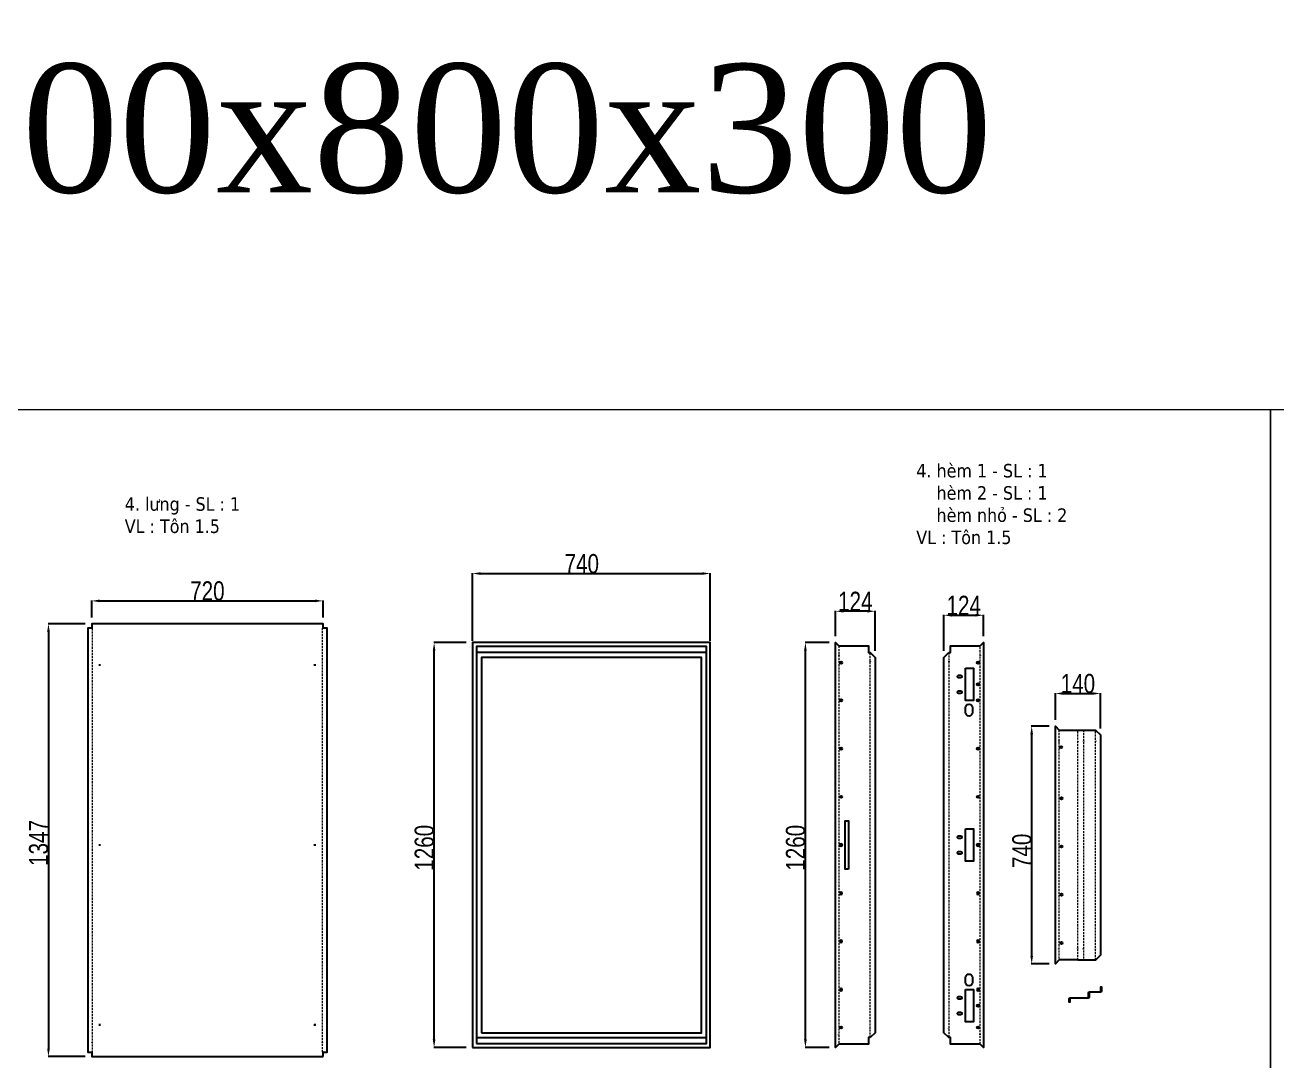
# Model space of a CAD drawing. Header units: inches. Extents: x 21 to 136330, y 8 to 58290.
# Drawn here: x 35459 to 39356, y 13886 to 17110 of the extents above; entities that cross this region are included whole.
import ezdxf
from ezdxf.enums import TextEntityAlignment as Align

# ---------------------------------------------------------------- set-up
doc = ezdxf.new("R2010")
doc.units = ezdxf.units.IN
doc.header["$MEASUREMENT"] = 0
doc.linetypes.add('HIDDEN', pattern=[9.525, 6.35, -3.175])
doc.layers.add('0 TĂNG CỨNG', color=7, linetype='Continuous', lineweight=15)
doc.layers.add('@.0.DM. NÉT ĐỨT', color=8, linetype='HIDDEN', lineweight=9)
doc.layers.add('1-EMC-ACESS', color=4, linetype='Continuous')
doc.layers.add('@.0.DM. NÉT CHÍNH', color=7, linetype='Continuous')
doc.layers.add('@.DM. KÍCH THƯỚC', color=8, linetype='Continuous', transparency=0.2)
doc.layers.add('@.DM. KÍCH THƯỚC @ 1', color=8, linetype='Continuous', transparency=0.2)
doc.styles.add('ARIAL', font='arial.ttf')
doc.styles.add('Note Text (ISO)', font='tahoma.ttf')
doc.styles.add('roman', font='roman.shx', dxfattribs={"width": 0.8})
doc.styles.add('Tahoma (Input Text)', font='tahoma.ttf')
doc.dimstyles.new('Kích thước Duy Mạnh', dxfattribs={"dimtxt": 30, "dimasz": 25, "dimexe": 1.25, "dimexo": 20, "dimtad": 1, "dimdec": 1, "dimtxsty": 'roman', "dimcen": 2.5, "dimclrd": 8, "dimclre": 8, "dimclrt": 2, "dimadec": 0, "dimazin": 0, "dimtfac": 1, "dimtdec": 1, "dimtix": 1, "dimtmove": 0, "dimatfit": 3, "dimfxl": 1, "dimtfillclr": 1, "dimarcsym": 0})

# ---------------------------------------------------------------- blocks, each defined once
blk = doc.blocks.new('*D1238')
at = {"layer": '@.DM. KÍCH THƯỚC', "color": 8, "lineweight": -2, "transparency": 16777216}
for p, q in [((35646.6, 15246.6), (35530.7, 15246.6)), ((35646.6, 13899.6), (35530.7, 13899.6))]:
    blk.add_line(p, q, dxfattribs=at)
at = {"layer": '@.DM. KÍCH THƯỚC', "lineweight": -2, "transparency": 16777216}
blk.add_line((35532, 15221.6), (35532, 13924.6), dxfattribs=at)
at = {"layer": '@.DM. KÍCH THƯỚC', "transparency": 16777216}
for points in [[(35527.8, 15221.6), (35536.1, 15221.6), (35532, 15246.6)], [(35527.8, 13924.6), (35536.1, 13924.6), (35532, 13899.6)]]:
    blk.add_solid(points, dxfattribs=at)
at = {"layer": 'Defpoints', "color": 0, "transparency": 16777216}
for p in [(35666.6, 15246.6), (35532, 13899.6), (35666.6, 13899.6)]:
    blk.add_point(p, dxfattribs=at)
at = {"layer": '@.DM. KÍCH THƯỚC', "color": 2, "transparency": 16777216, "insert": (35471.3, 14493.1), "char_height": 60, "attachment_point": 1, "rotation": 90, "style": 'roman'}
blk.add_mtext('1347', dxfattribs=at)
blk = doc.blocks.new('*D1239')
at = {"layer": '@.DM. KÍCH THƯỚC', "color": 8, "lineweight": -2, "transparency": 16777216}
for p, q in [((37961.5, 15188), (37886.8, 15188)), ((37961.5, 13928.2), (37886.8, 13928.2))]:
    blk.add_line(p, q, dxfattribs=at)
at = {"layer": '@.DM. KÍCH THƯỚC', "lineweight": -2, "transparency": 16777216}
blk.add_line((37888.1, 13953.2), (37888.1, 15163), dxfattribs=at)
at = {"layer": '@.DM. KÍCH THƯỚC', "transparency": 16777216}
for points in [[(37883.9, 15163), (37892.2, 15163), (37888.1, 15188)], [(37883.9, 13953.2), (37892.2, 13953.2), (37888.1, 13928.2)]]:
    blk.add_solid(points, dxfattribs=at)
at = {"layer": 'Defpoints', "color": 0, "transparency": 16777216}
for p in [(37888.1, 15188), (37981.5, 15188), (37981.5, 13928.2)]:
    blk.add_point(p, dxfattribs=at)
at = {"layer": '@.DM. KÍCH THƯỚC', "color": 2, "transparency": 16777216, "insert": (37827.4, 14478.1), "char_height": 60, "attachment_point": 1, "rotation": 90, "style": 'roman'}
blk.add_mtext('1260', dxfattribs=at)
blk = doc.blocks.new('*D1276')
at = {"layer": '@.DM. KÍCH THƯỚC', "color": 8, "lineweight": -2, "transparency": 16777216}
for p, q in [((38646.3, 14928), (38591.2, 14928)), ((38646.3, 14188.2), (38591.2, 14188.2))]:
    blk.add_line(p, q, dxfattribs=at)
at = {"layer": '@.DM. KÍCH THƯỚC', "lineweight": -2, "transparency": 16777216}
blk.add_line((38592.4, 14213.2), (38592.4, 14903), dxfattribs=at)
at = {"layer": '@.DM. KÍCH THƯỚC', "transparency": 16777216}
for points in [[(38588.3, 14903), (38596.6, 14903), (38592.4, 14928)], [(38588.3, 14213.2), (38596.6, 14213.2), (38592.4, 14188.2)]]:
    blk.add_solid(points, dxfattribs=at)
at = {"layer": 'Defpoints', "color": 0, "transparency": 16777216}
for p in [(38592.4, 14928), (38666.3, 14928), (38666.3, 14188.2)]:
    blk.add_point(p, dxfattribs=at)
at = {"layer": '@.DM. KÍCH THƯỚC', "color": 2, "transparency": 16777216, "insert": (38531.8, 14486.4), "char_height": 60, "attachment_point": 1, "rotation": 90, "style": 'roman'}
blk.add_mtext('740', dxfattribs=at)
blk = doc.blocks.new('*U369')
at = {"layer": '@.0.DM. NÉT CHÍNH', "color": 0}
blk.add_circle((0, 0), 3.5, dxfattribs=at)
blk = doc.blocks.new('*U370')
at = {"layer": '@.0.DM. NÉT CHÍNH', "color": 0, "linetype": 'ByBlock', "lineweight": -2, "transparency": 16777216}
for p in [(0, 450), (0, 300), (0, 150), (0, 0)]:
    blk.add_blockref('*U369', p, dxfattribs=at)
blk = doc.blocks.new('*U371')
at = {"layer": '@.0.DM. NÉT CHÍNH', "color": 0}
blk.add_circle((0, 0), 3.5, dxfattribs=at)
blk = doc.blocks.new('*U372')
at = {"layer": '@.0.DM. NÉT CHÍNH', "color": 0, "linetype": 'ByBlock', "lineweight": -2, "transparency": 16777216}
for p in [(0, 450), (0, 300), (0, 150), (0, 0)]:
    blk.add_blockref('*U371', p, dxfattribs=at)
blk = doc.blocks.new('*U373')
at = {"layer": '@.0.DM. NÉT CHÍNH', "color": 0}
blk.add_circle((0, 0), 3.5, dxfattribs=at)
blk = doc.blocks.new('*U374')
at = {"layer": '@.0.DM. NÉT CHÍNH', "color": 0, "linetype": 'ByBlock', "lineweight": -2, "transparency": 16777216}
for p in [(0, 450), (0, 300), (0, 150), (0, 0)]:
    blk.add_blockref('*U373', p, dxfattribs=at)
blk = doc.blocks.new('*U375')
at = {"layer": '@.0.DM. NÉT CHÍNH', "color": 0}
blk.add_circle((0, 0), 3.5, dxfattribs=at)
blk = doc.blocks.new('*U376')
at = {"layer": '@.0.DM. NÉT CHÍNH', "color": 0, "linetype": 'ByBlock', "lineweight": -2, "transparency": 16777216}
for p in [(0, 450), (0, 300), (0, 150), (0, 0)]:
    blk.add_blockref('*U375', p, dxfattribs=at)
blk = doc.blocks.new('*U377')
at = {"layer": '@.0.DM. NÉT CHÍNH', "color": 0}
blk.add_circle((0, 0), 3.5, dxfattribs=at)
blk = doc.blocks.new('*U358')
at = {"layer": '@.0.DM. NÉT CHÍNH', "color": 0, "linetype": 'ByBlock', "lineweight": -2, "transparency": 16777216}
for p in [(0, 450), (0, 300), (0, 150), (0, 0)]:
    blk.add_blockref('*U377', p, dxfattribs=at)
blk = doc.blocks.new('*D1279')
at = {"layer": '@.DM. KÍCH THƯỚC', "color": 8, "lineweight": -2, "transparency": 16777216}
for p, q in [((37981.5, 15208), (37981.5, 15287)), ((38105.3, 15162.1), (38105.3, 15287))]:
    blk.add_line(p, q, dxfattribs=at)
at = {"layer": '@.DM. KÍCH THƯỚC', "lineweight": -2, "transparency": 16777216}
blk.add_line((38080.3, 15285.7), (38006.5, 15285.7), dxfattribs=at)
at = {"layer": '@.DM. KÍCH THƯỚC', "transparency": 16777216}
for points in [[(38006.5, 15289.9), (38006.5, 15281.6), (37981.5, 15285.7)], [(38080.3, 15289.9), (38080.3, 15281.6), (38105.3, 15285.7)]]:
    blk.add_solid(points, dxfattribs=at)
at = {"layer": 'Defpoints', "color": 0, "transparency": 16777216}
for p in [(37981.5, 15285.7), (37981.5, 15188), (38105.3, 15142.1)]:
    blk.add_point(p, dxfattribs=at)
at = {"layer": '@.DM. KÍCH THƯỚC', "color": 2, "transparency": 16777216, "insert": (38043.4, 15316.4), "char_height": 60, "attachment_point": 5, "style": 'roman'}
blk.add_mtext('124', dxfattribs=at)
blk = doc.blocks.new('*D1280')
at = {"layer": '@.DM. KÍCH THƯỚC', "color": 8, "lineweight": -2, "transparency": 16777216}
for p, q in [((38319, 15162.1), (38319, 15274.5)), ((38442.8, 15208), (38442.8, 15274.5))]:
    blk.add_line(p, q, dxfattribs=at)
at = {"layer": '@.DM. KÍCH THƯỚC', "lineweight": -2, "transparency": 16777216}
blk.add_line((38344, 15273.2), (38417.8, 15273.2), dxfattribs=at)
at = {"layer": '@.DM. KÍCH THƯỚC', "transparency": 16777216}
for points in [[(38344, 15277.4), (38344, 15269.1), (38319, 15273.2)], [(38417.8, 15277.4), (38417.8, 15269.1), (38442.8, 15273.2)]]:
    blk.add_solid(points, dxfattribs=at)
at = {"layer": 'Defpoints', "color": 0, "transparency": 16777216}
for p in [(38442.8, 15273.2), (38442.8, 15188), (38319, 15142.1)]:
    blk.add_point(p, dxfattribs=at)
at = {"layer": '@.DM. KÍCH THƯỚC', "color": 2, "transparency": 16777216, "insert": (38380.9, 15303.9), "char_height": 60, "attachment_point": 5, "style": 'roman'}
blk.add_mtext('124', dxfattribs=at)
blk = doc.blocks.new('*D1281')
at = {"layer": '@.DM. KÍCH THƯỚC', "color": 8, "lineweight": -2, "transparency": 16777216}
for p, q in [((38666.3, 14948), (38666.3, 15030.9)), ((38806.3, 14920.6), (38806.3, 15030.9))]:
    blk.add_line(p, q, dxfattribs=at)
at = {"layer": '@.DM. KÍCH THƯỚC', "lineweight": -2, "transparency": 16777216}
blk.add_line((38691.3, 15029.7), (38781.3, 15029.7), dxfattribs=at)
at = {"layer": '@.DM. KÍCH THƯỚC', "transparency": 16777216}
for points in [[(38691.3, 15033.9), (38691.3, 15025.5), (38666.3, 15029.7)], [(38781.3, 15033.9), (38781.3, 15025.5), (38806.3, 15029.7)]]:
    blk.add_solid(points, dxfattribs=at)
at = {"layer": 'Defpoints', "color": 0, "transparency": 16777216}
for p in [(38806.3, 15029.7), (38666.3, 14928), (38806.3, 14900.6)]:
    blk.add_point(p, dxfattribs=at)
at = {"layer": '@.DM. KÍCH THƯỚC', "color": 2, "transparency": 16777216, "insert": (38736.3, 15060.3), "char_height": 60, "attachment_point": 5, "style": 'roman'}
blk.add_mtext('140', dxfattribs=at)
blk = doc.blocks.new('*D1288')
at = {"layer": '@.DM. KÍCH THƯỚC', "color": 8, "lineweight": -2, "transparency": 16777216}
for p, q in [((36831.9, 15188), (36731.1, 15188)), ((36831.9, 13928.2), (36731.1, 13928.2))]:
    blk.add_line(p, q, dxfattribs=at)
at = {"layer": '@.DM. KÍCH THƯỚC', "lineweight": -2, "transparency": 16777216}
blk.add_line((36732.3, 13953.2), (36732.3, 15163), dxfattribs=at)
at = {"layer": '@.DM. KÍCH THƯỚC', "transparency": 16777216}
for points in [[(36728.1, 15163), (36736.5, 15163), (36732.3, 15188)], [(36728.1, 13953.2), (36736.5, 13953.2), (36732.3, 13928.2)]]:
    blk.add_solid(points, dxfattribs=at)
at = {"layer": 'Defpoints', "color": 0, "transparency": 16777216}
for p in [(36732.3, 15188), (36851.9, 15188), (36851.9, 13928.2)]:
    blk.add_point(p, dxfattribs=at)
at = {"layer": '@.DM. KÍCH THƯỚC', "color": 2, "transparency": 16777216, "insert": (36671.7, 14478.1), "char_height": 60, "attachment_point": 1, "rotation": 90, "style": 'roman'}
blk.add_mtext('1260', dxfattribs=at)
blk = doc.blocks.new('*D1289')
at = {"layer": '@.DM. KÍCH THƯỚC', "color": 8, "lineweight": -2, "transparency": 16777216}
for p, q in [((36852, 15193.1), (36852, 15404.3)), ((37591.9, 15193.1), (37591.9, 15404.3))]:
    blk.add_line(p, q, dxfattribs=at)
at = {"layer": '@.DM. KÍCH THƯỚC', "lineweight": -2, "transparency": 16777216}
blk.add_line((36877, 15403.1), (37566.9, 15403.1), dxfattribs=at)
at = {"layer": '@.DM. KÍCH THƯỚC', "transparency": 16777216}
for points in [[(36877, 15407.2), (36877, 15398.9), (36852, 15403.1)], [(37566.9, 15407.2), (37566.9, 15398.9), (37591.9, 15403.1)]]:
    blk.add_solid(points, dxfattribs=at)
at = {"layer": 'Defpoints', "color": 0, "transparency": 16777216}
for p in [(37591.9, 15403.1), (36852, 15173.1), (37591.9, 15173.1)]:
    blk.add_point(p, dxfattribs=at)
at = {"layer": '@.DM. KÍCH THƯỚC', "color": 2, "transparency": 16777216, "insert": (37138.5, 15463.7), "char_height": 60, "attachment_point": 1, "style": 'roman'}
blk.add_mtext('740', dxfattribs=at)
blk = doc.blocks.new('*D1290')
at = {"layer": '@.DM. KÍCH THƯỚC', "color": 8, "lineweight": -2, "transparency": 16777216}
for p, q in [((35666.6, 15266.6), (35666.6, 15319.1)), ((36386.6, 15266.6), (36386.6, 15319.1))]:
    blk.add_line(p, q, dxfattribs=at)
at = {"layer": '@.DM. KÍCH THƯỚC', "lineweight": -2, "transparency": 16777216}
blk.add_line((35691.6, 15317.9), (36361.6, 15317.9), dxfattribs=at)
at = {"layer": '@.DM. KÍCH THƯỚC', "transparency": 16777216}
for points in [[(35691.6, 15322.1), (35691.6, 15313.7), (35666.6, 15317.9)], [(36361.6, 15322.1), (36361.6, 15313.7), (36386.6, 15317.9)]]:
    blk.add_solid(points, dxfattribs=at)
at = {"layer": 'Defpoints', "color": 0, "transparency": 16777216}
for p in [(36386.6, 15317.9), (35666.6, 15246.6), (36386.6, 15246.6)]:
    blk.add_point(p, dxfattribs=at)
at = {"layer": '@.DM. KÍCH THƯỚC', "color": 2, "transparency": 16777216, "insert": (36026.6, 15348.5), "char_height": 60, "attachment_point": 5, "style": 'roman'}
blk.add_mtext('720', dxfattribs=at)
blk = doc.blocks.new('KHUNG KT1')
at = {"color": 7}
blk.add_lwpolyline([(0, 0), (7128, 0), (7128, -5040), (0, -5040)], close=True, dxfattribs=at)
at = {"color": 1, "style": 'Tahoma (Input Text)', "flags": 8}
for tag, p in [('#03', (1514.7, -4846.3)), ('#01', (328.9, -4851.1)), ('#05', (2819, -4851.1)), ('#07', (4424, -4851.1)), ('#09', (5172.9, -4851.1)), ('#02', (189.8, -4995.1)), ('#04', (1755.3, -4995.1)), ('#06', (2727.8, -4995.1)), ('#08', (4382.7, -4995.1)), ('#10', (5172.9, -4995.1))]:
    blk.add_attdef(tag, p, '', height=60, dxfattribs=at)
blk.add_attdef('#11', text='', height=60, dxfattribs=at).set_placement((6996, -4961.6), align=Align.CENTER)
at = {"layer": '0 TĂNG CỨNG', "color": 1, "style": 'ARIAL'}
blk.add_attdef('#12', (852.8, -4987.6), '', height=60, dxfattribs=at)

msp = doc.modelspace()

# ---------------------------------------------------------------- linework, layer by layer
at = {"layer": '@.0.DM. NÉT CHÍNH'}
for p, q in [((35666.6175, 15232.6131), (35667.8209, 15232.6131)), ((36386.4979, 15232.6131), (36385.2945, 15232.6131)), ((38730.9501, 14082.9109), (38730.9501, 14082.9816)), ((35666.6175, 13913.6131), (35667.8209, 13913.6131)), ((36386.4979, 13913.6131), (36385.2945, 13913.6131))]:
    msp.add_line(p, q, dxfattribs=at)
at = {"layer": '@.0.DM. NÉT CHÍNH', "color": 1}
for p, q in [((35691.5577, 15115.6131), (35691.5577, 15120.6131)), ((36361.5577, 15115.6131), (36361.5577, 15120.6131)), ((37992.2272, 15149.615), (37992.2272, 15148.115)), ((38089.6201, 15129.2368), (38089.6201, 15127.7368)), ((38334.6796, 15130.1464), (38334.6796, 15128.6464)), ((38432.0725, 15148.3928), (38432.0725, 15146.8928)), ((35694.0577, 15118.1131), (35689.0577, 15118.1131)), ((36364.0577, 15118.1131), (36359.0577, 15118.1131)), ((38676.9651, 14882.1696), (38676.9651, 14880.6696)), ((38735.858, 14881.6736), (38735.858, 14880.1736)), ((38753.2509, 14881.9216), (38753.2509, 14880.4216)), ((38790.6439, 14882.1696), (38790.6439, 14880.6696)), ((35694.0577, 14558.1131), (35689.0577, 14558.1131)), ((35691.5577, 14555.6131), (35691.5577, 14560.6131)), ((36364.0577, 14558.1131), (36359.0577, 14558.1131)), ((36361.5577, 14555.6131), (36361.5577, 14560.6131)), ((38676.9651, 14234.0566), (38676.9651, 14235.5566)), ((38735.858, 14234.5526), (38735.858, 14236.0526)), ((38753.2509, 14234.3046), (38753.2509, 14235.8046)), ((38790.6439, 14234.0566), (38790.6439, 14235.5566)), ((35694.0577, 13998.1131), (35689.0577, 13998.1131)), ((35691.5577, 13995.6131), (35691.5577, 14000.6131)), ((36364.0577, 13998.1131), (36359.0577, 13998.1131)), ((36361.5577, 13995.6131), (36361.5577, 14000.6131)), ((37992.2272, 13966.6112), (37992.2272, 13968.1112)), ((38089.6201, 13986.9894), (38089.6201, 13988.4894)), ((38334.6796, 13986.0799), (38334.6796, 13987.5799)), ((38432.0725, 13967.8335), (38432.0725, 13969.3335)), ((35667.8613, 13942.5206), (35667.8613, 13944.0206)), ((36385.2542, 13943.3711), (36385.2542, 13944.8711))]:
    msp.add_line(p, q, dxfattribs=at)
at = {"layer": '@.0.DM. NÉT CHÍNH'}
for points in [[(36386.5577, 13899.6131), (36386.5577, 13913.6131), (36398.9506, 13913.6131), (36398.9506, 15232.6131), (36386.5577, 15232.6131), (36386.5577, 15246.6131), (35666.5577, 15246.6131), (35666.5577, 15232.6131), (35654.1648, 15232.6131), (35654.1648, 13913.6131), (35666.5577, 13913.6131), (35666.5577, 13899.6131)], [(36851.9273, 13928.1131), (37591.9273, 13928.1131), (37591.9273, 15188.0498), (36851.9273, 15188.0498)], [(36863.9273, 13940.1131), (37579.9273, 13940.1131), (37579.9273, 15176.0498), (36863.9273, 15176.0498)], [(38089.8873, 13958.6838), (38084.9236, 13958.6838), (38084.9236, 13938.6131), (37991.96, 13938.6131), (37981.5307, 13928.1838), (37981.5307, 15188.0424), (37991.96, 15177.6131), (38084.9236, 15177.6131), (38084.9236, 15157.5424), (38089.8873, 15157.5424), (38105.3166, 15142.1131), (38105.3166, 13974.1131)], [(38334.4124, 15157.5424), (38339.3761, 15157.5424), (38339.3761, 15177.6131), (38432.3397, 15177.6131), (38442.769, 15188.0424), (38442.769, 13928.1838), (38432.3397, 13938.6131), (38339.3761, 13938.6131), (38339.3761, 13958.6838), (38334.4124, 13958.6838), (38318.9832, 13974.1131), (38318.9832, 15142.1131)], [(36863.9273, 13958.6131), (37579.9273, 13958.6131), (37579.9273, 15157.6131), (36863.9273, 15157.6131)], [(36879.4273, 13974.1131), (37564.4273, 13974.1131), (37564.4273, 15142.1131), (36879.4273, 15142.1131)], [(38806.3403, 14900.6131), (38806.3403, 14215.6131), (38790.911, 14200.1838), (38737.5545, 14200.1838), (38734.1616, 14200.3131), (38678.3979, 14200.3131), (38666.2686, 14188.1838), (38666.2686, 14928.0424), (38678.3979, 14915.9131), (38734.1616, 14915.9131), (38737.5545, 14916.0424), (38790.911, 14916.0424)]]:
    msp.add_lwpolyline(points, close=True, dxfattribs=at)
at = {"layer": '@.0.DM. NÉT CHÍNH', "color": 2}
for points in [[(38370.8761, 15078.3631), (38364.8761, 15078.3631, -1), (38364.8761, 15086.3631), (38370.8761, 15086.3631, -1)], [(38370.8761, 15029.8631), (38364.8761, 15029.8631, -1), (38364.8761, 15037.8631), (38370.8761, 15037.8631, -1)], [(38408.3761, 14985.6131), (38408.3761, 14970.6131, -1), (38386.3761, 14970.6131), (38386.3761, 14985.6131, -1)], [(38370.8761, 14578.3631), (38364.8761, 14578.3631, -1), (38364.8761, 14586.3631), (38370.8761, 14586.3631, -1)], [(38370.8761, 14529.8631), (38364.8761, 14529.8631, -1), (38364.8761, 14537.8631), (38370.8761, 14537.8631, -1)], [(38408.3761, 14145.6131), (38408.3761, 14130.6131, -1), (38386.3761, 14130.6131), (38386.3761, 14145.6131, -1)], [(38370.8761, 14078.3631), (38364.8761, 14078.3631, -1), (38364.8761, 14086.3631), (38370.8761, 14086.3631, -1)], [(38370.8761, 14029.8631), (38364.8761, 14029.8631, -1), (38364.8761, 14037.8631), (38370.8761, 14037.8631, -1)]]:
    msp.add_lwpolyline(points, format="xyb", close=True, dxfattribs=at)
for points in [[(38386.3761, 15108.1131), (38411.3761, 15108.1131), (38411.3761, 15008.1131), (38386.3761, 15008.1131)], [(38021.9236, 14483.1131), (38011.9236, 14483.1131), (38011.9236, 14633.1131), (38021.9236, 14633.1131)], [(38386.3761, 14608.1131), (38411.3761, 14608.1131), (38411.3761, 14508.1131), (38386.3761, 14508.1131)], [(38386.3761, 14108.1131), (38411.3761, 14108.1131), (38411.3761, 14008.1131), (38386.3761, 14008.1131)]]:
    msp.add_lwpolyline(points, close=True, dxfattribs=at)
at = {"layer": '@.0.DM. NÉT CHÍNH'}
msp.add_lwpolyline([(38709.4501, 14079.9109, -0.414213562), (38712.4501, 14082.9109), (38767.9501, 14082.9109, 0.414213562), (38769.4501, 14084.4109), (38769.4501, 14098.4109, -0.414213562), (38772.4501, 14101.4109), (38806.4501, 14101.4109, 0.414213562), (38807.9501, 14102.9109), (38807.9501, 14116.9109), (38809.4501, 14116.9109), (38809.4501, 14102.9109, -0.414213562), (38806.4501, 14099.9109), (38772.4501, 14099.9109, 0.414213562), (38770.9501, 14098.4109), (38770.9501, 14084.4109, -0.414213562), (38767.9501, 14081.4109), (38712.4501, 14081.4109, 0.414213562), (38710.9501, 14079.9109), (38710.9501, 14069.4109), (38709.4501, 14069.4109), (38709.4501, 14079.9109), (38709.4501, 14079.9816), (38709.451, 14079.9816)], format="xyb", dxfattribs=at)
at = {"layer": '@.0.DM. NÉT CHÍNH', "color": 2}
for centre in [(37998.9236, 15126.0424), (38425.3761, 15126.0424), (38425.3761, 15058.1131), (38425.3761, 14058.1131), (37998.9236, 13990.1838), (38425.3761, 13990.1838)]:
    msp.add_circle(centre, 3.5, dxfattribs=at)
at = {"layer": '@.0.DM. NÉT CHÍNH'}
for centre in [(38683.6616, 14862.6131), (37998.9236, 14558.1131), (38425.3761, 14558.1131), (38685.2573, 14253.5494)]:
    msp.add_circle(centre, 3.5, dxfattribs=at)
at = {"layer": '@.0.DM. NÉT ĐỨT'}
for p, q in [((35667.8613, 15232.6131), (35667.8613, 13913.6131)), ((36385.2542, 13913.6131), (36385.2542, 15232.6131)), ((37992.2272, 15177.7065), (37992.2272, 13938.5198)), ((38432.0725, 13938.5198), (38432.0725, 15177.7065)), ((38089.6201, 13958.6838), (38089.6201, 15157.5424)), ((38334.6796, 15157.5424), (38334.6796, 13958.6838)), ((38676.9651, 14915.9131), (38676.9651, 14200.3131)), ((38735.858, 14200.2485), (38735.858, 14915.9778)), ((38753.2509, 14916.0424), (38753.2509, 14200.1838)), ((38790.6439, 14200.1838), (38790.6439, 14916.0424))]:
    msp.add_line(p, q, dxfattribs=at)

# ---------------------------------------------------------------- block references
at = {"layer": '0 TĂNG CỨNG', "color": 1, "xscale": 0.8792977987369557, "yscale": 0.8792977987369557, "zscale": 0.8792977987369557}
for p in [(33067.756, 15914.0381), (39335.3907, 15914.0381)]:
    msp.add_blockref('KHUNG KT1', p, dxfattribs=at)
at = {"layer": '@.0.DM. NÉT CHÍNH', "color": 1}
for name, p in [('*U370', (37998.9236, 14558.1131)), ('*U374', (38425.3761, 14558.1131)), ('*U358', (38685.2573, 14253.5494))]:
    msp.add_blockref(name, p, dxfattribs=at)
at = {"layer": '@.0.DM. NÉT CHÍNH', "color": 1, "xscale": -1, "rotation": 180}
for name, p in [('*U372', (37998.9236, 14558.1131)), ('*U376', (38425.3761, 14558.1131))]:
    msp.add_blockref(name, p, dxfattribs=at)

# ---------------------------------------------------------------- texts
at = {"layer": '1-EMC-ACESS', "color": 1, "linetype": 'ByBlock', "lineweight": -2, "insert": (36179.0432, 16989.2295), "char_height": 400.0752, "width": 13787.318684, "attachment_point": 2, "style": 'ARIAL'}
msp.add_mtext('{\\fTimes New Roman|b0|i0|c0|p18;\\C2;TỦ 1500x800x300}', dxfattribs=at)
at = {"layer": '@.0.DM. NÉT CHÍNH', "color": 2, "char_height": 41.999999, "width": 551.411705, "attachment_point": 1, "line_spacing_factor": 0.987884, "style": 'Note Text (ISO)'}
for s, insert in [('\\fTahoma|b0|i0;4. hèm 1 - SL : 1\\P\\fTahoma|b0|i0;    hèm 2 - SL : 1\\P\\fTahoma|b0|i0;    hèm nhỏ - SL : 2\\P\\fTahoma|b0|i0;VL : Tôn 1.5\\P', (38233.1809, 15744.1503)), ('\\fTahoma|b0|i0;4. lưng - SL : 1\\P\\fTahoma|b0|i0;VL : Tôn 1.5\\P', (35769.4107, 15640.4535))]:
    msp.add_mtext(s, dxfattribs=dict(at, insert=insert))

# ---------------------------------------------------------------- dimensions: what is measured, and where the dimension line sits
at = {"layer": '@.DM. KÍCH THƯỚC @ 1', "color": 0}
for base, p1, p2, angle, picture, middle in [((37591.8566, 15403.0767), (36851.998, 15173.1131), (37591.8566, 15173.1131), 180, '*D1289', (37200.2504, 15403.0767)), ((35531.9684, 13899.6131), (35666.5577, 15246.6131), (35666.5577, 13899.6131), 90, '*D1238', (35531.9684, 14573.1131)), ((36732.3105, 15188.0498), (36851.9273, 13928.1838), (36851.9273, 15188.0498), 90, '*D1288', (36732.3105, 14558.1131)), ((37888.0581, 15188.0424), (37981.5307, 13928.1838), (37981.5307, 15188.0424), 90, '*D1239', (37888.0581, 14558.1131)), ((38592.4317, 14928.0424), (38666.2686, 14188.1838), (38666.2686, 14928.0424), 270, '*D1276', (38592.4317, 14548.1142))]:
    dim = msp.add_linear_dim(base=base, p1=p1, p2=p2, angle=angle, dimstyle='Kích thước Duy Mạnh', override={"dimscale": 1, "dimtxt": 60, "dimdec": 0, "dimclrd": 256, "dimtdec": 0, "dimtix": 1, "dimtofl": 0, "dimtmove": 0, "dimatfit": 1}, dxfattribs=at)
    dim.commit()
    dim.dimension.update_dxf_attribs({"geometry": picture, "text_midpoint": middle, "dimtype": 128})
for base, p1, p2, picture, middle in [((36386.5577, 15317.8934), (35666.5577, 15246.6131), (36386.5577, 15246.6131), '*D1290', (36026.5577, 15348.5184)), ((37981.5307, 15285.7281), (38105.3166, 15142.1131), (37981.5307, 15188.0424), '*D1279', (38043.4236, 15316.3531)), ((38442.769, 15273.2486), (38318.9832, 15142.1131), (38442.769, 15188.0424), '*D1280', (38380.8761, 15303.8736)), ((38806.3403, 15029.6998), (38666.2686, 14928.0424), (38806.3403, 14900.6131), '*D1281', (38736.3045, 15060.3248))]:
    dim = msp.add_linear_dim(base=base, p1=p1, p2=p2, dimstyle='Kích thước Duy Mạnh', override={"dimscale": 1, "dimtxt": 60, "dimdec": 0, "dimclrd": 256, "dimtdec": 0, "dimtix": 1, "dimtofl": 0, "dimtmove": 0, "dimatfit": 1}, dxfattribs=at)
    dim.commit()
    dim.dimension.update_dxf_attribs({"geometry": picture, "text_midpoint": middle})

doc.saveas('drawing.dxf')
